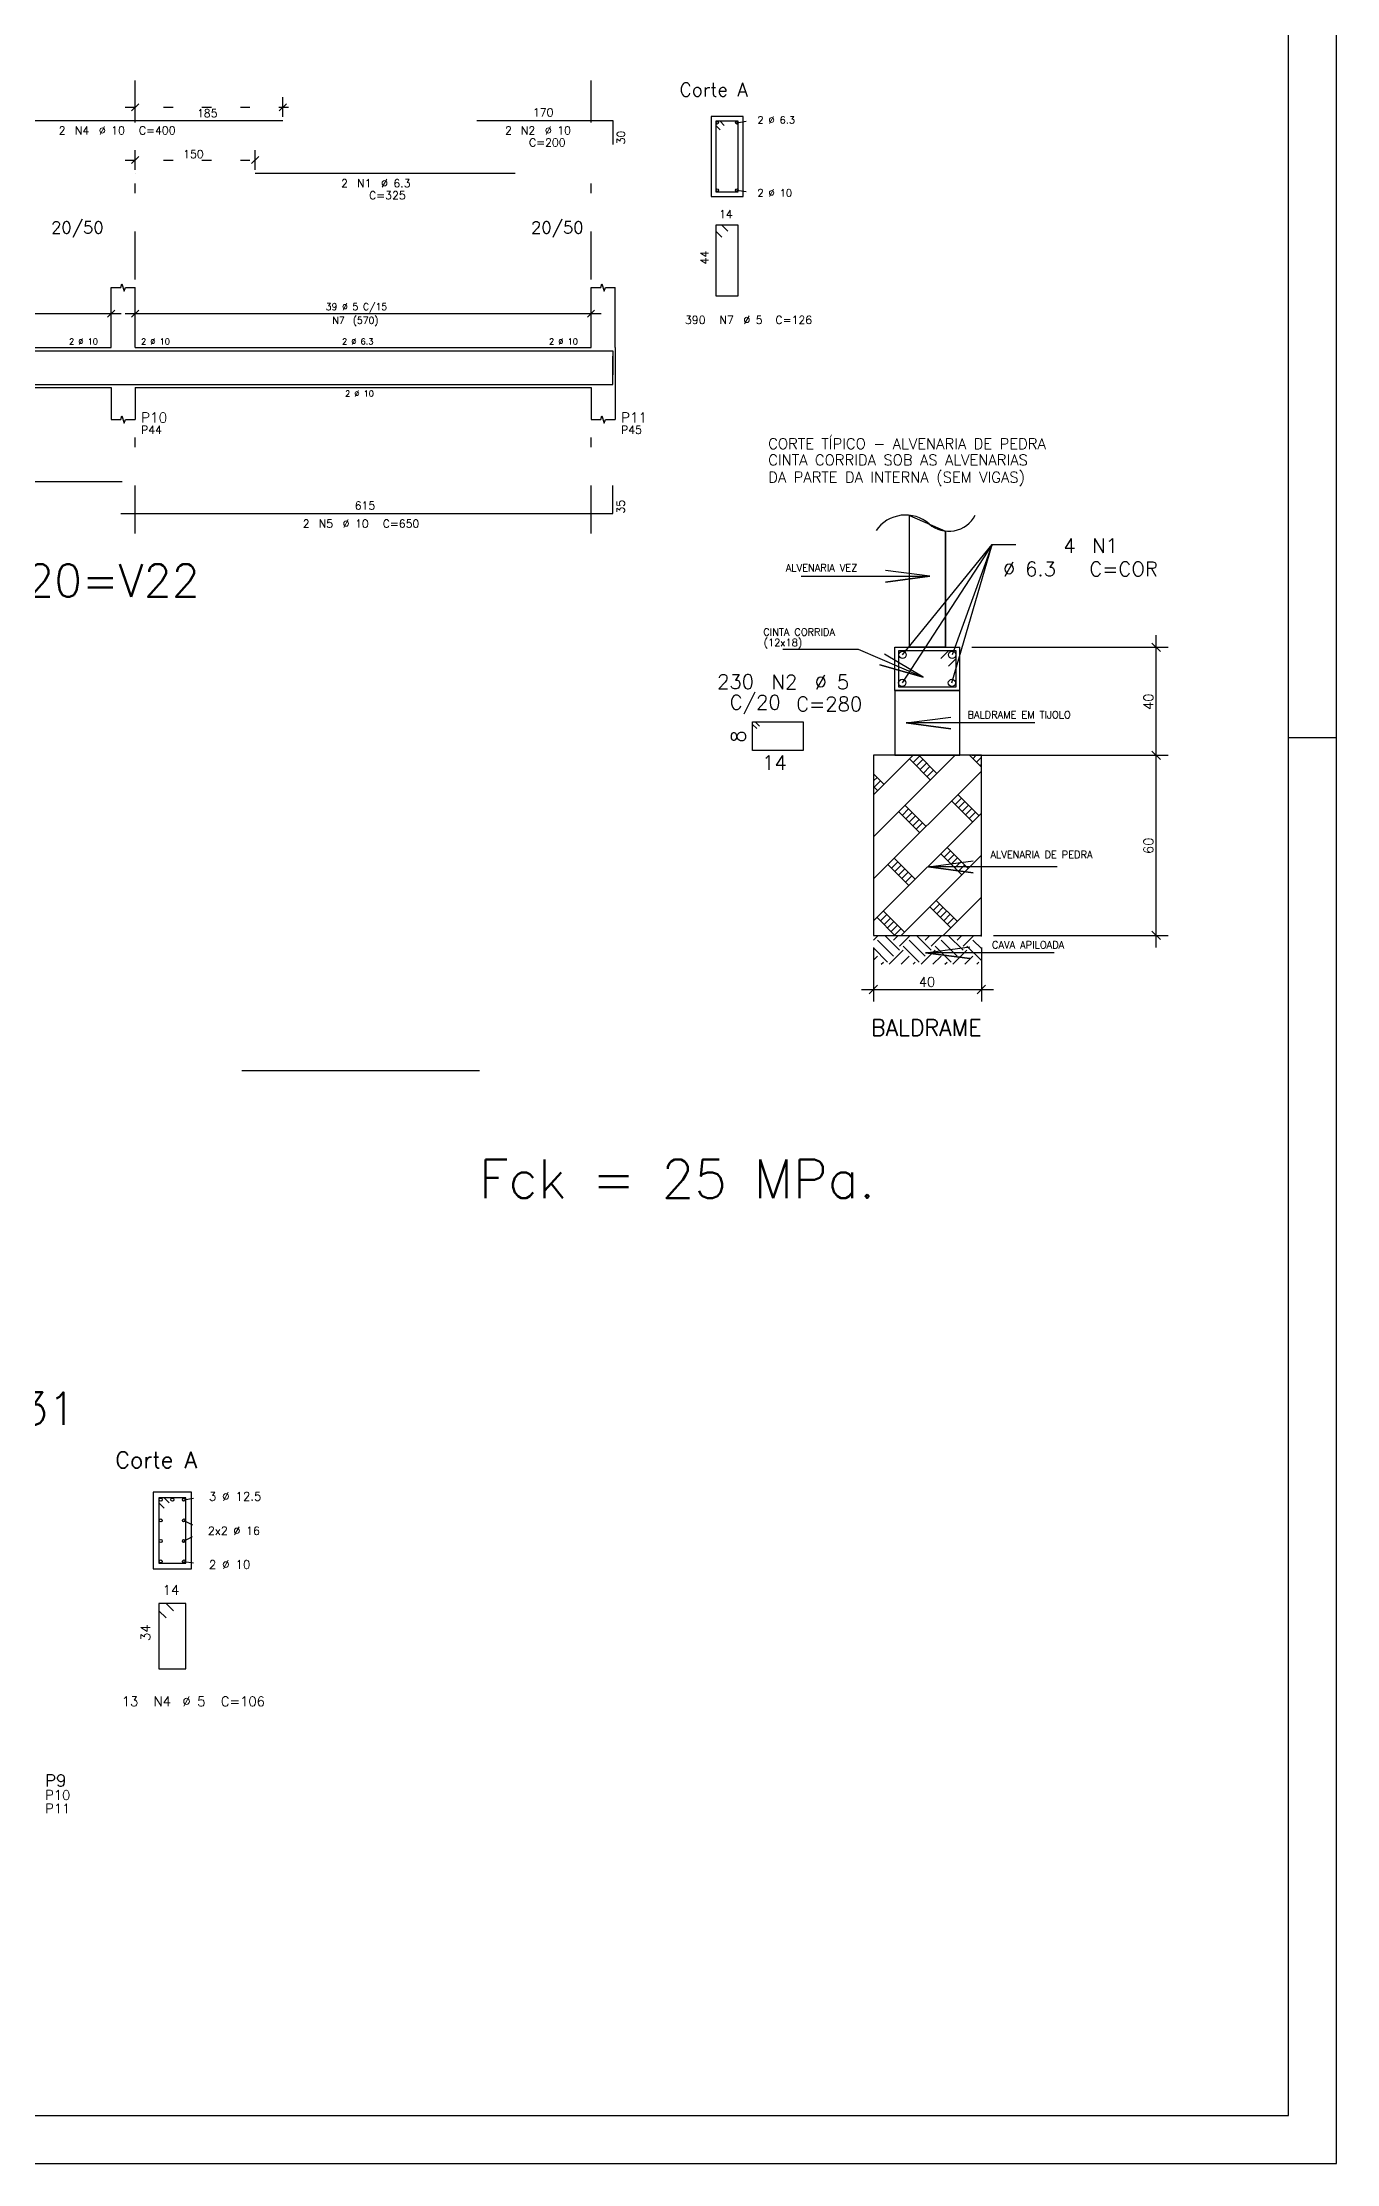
# Model space of a CAD drawing. Extents: x 797 to 1056, y -75 to 15.
# Drawn here: x 954.03 to 967.51, y -26.56 to -4.48 of the extents above; entities that cross this region are included whole.
import ezdxf

# ---------------------------------------------------------------- set-up
doc = ezdxf.new("R2010")
doc.units = 0
doc.header["$MEASUREMENT"] = 0
doc.linetypes.add('ESTILO_TQS_0002', pattern=[0.4, 0.1, -0.3])
doc.linetypes.add('ESTILO_TQS_0003', pattern=[1.5, 0.5, -0.4, 0.1, -0.5])
for name, color, linetype in [('06', 6, 'CONTINUOUS'), ('1', 2, 'CONTINUOUS'), ('13', 13, 'CONTINUOUS'), ('2', 4, 'CONTINUOUS'), ('3', 8, 'CONTINUOUS'), ('4', 1, 'CONTINUOUS'), ('5', 5, 'CONTINUOUS'), ('CERCADURA', 7, 'CONTINUOUS')]:
    doc.layers.add(name, color=color, linetype=linetype)
doc.styles.get("Standard").update_dxf_attribs({"font": 'ROMANS.SHX'})

msp = doc.modelspace()

# ---------------------------------------------------------------- linework, layer by layer
at = {"layer": '06'}
for p, q in [((967.01, -26.063), (967.01, 14.987)), ((909.31, -26.063), (967.01, -26.063))]:
    msp.add_line(p, q, dxfattribs=at)
at = {"layer": '1', "linetype": 'Continuous'}
for p, q in [((961.326, -5.246), (960.993, -5.246)), ((960.993, -5.246), (960.993, -6.08)), ((961.326, -6.08), (961.326, -5.246)), ((960.993, -6.08), (961.326, -6.08)), ((954.743, -7.653), (954.743, -7.028)), ((954.993, -7.653), (954.993, -7.028)), ((959.743, -7.653), (959.743, -7.028)), ((959.993, -7.653), (959.993, -7.028)), ((949.993, -7.653), (954.743, -7.653)), ((954.993, -7.653), (959.743, -7.653)), ((959.993, -7.653), (959.993, -8.069)), ((949.993, -8.069), (954.743, -8.069)), ((954.743, -8.069), (954.743, -8.403)), ((954.993, -8.069), (959.743, -8.069)), ((954.993, -8.069), (954.993, -8.403)), ((959.743, -8.069), (959.743, -8.403)), ((959.993, -8.069), (959.993, -8.403)), ((963.059, -10.774), (963.059, -9.401)), ((963.923, -9.702), (962.984, -11.145)), ((962.988, -10.853), (963.923, -9.702)), ((963.434, -10.774), (963.434, -9.564)), ((963.502, -11.145), (963.923, -9.702)), ((963.923, -9.702), (963.505, -10.853)), ((963.923, -9.702), (964.169, -9.702)), ((962.909, -11.224), (962.909, -10.774)), ((962.909, -10.774), (963.584, -10.774)), ((963.584, -11.224), (963.584, -10.774)), ((962.909, -11.224), (962.909, -11.899)), ((962.686, -11.899), (962.684, -13.774)), ((962.686, -12.749), (963.536, -11.899)), ((962.686, -12.311), (963.099, -11.899)), ((963.097, -11.973), (963.164, -11.907)), ((963.346, -12.089), (963.156, -11.899)), ((963.809, -12.022), (963.686, -11.899)), ((963.72, -11.934), (963.755, -11.899)), ((963.757, -11.97), (963.809, -11.918)), ((962.686, -13.186), (963.809, -12.064)), ((962.796, -12.202), (962.686, -12.093)), ((962.686, -12.093), (962.686, -12.093)), ((962.686, -12.166), (962.723, -12.129)), ((963.28, -12.156), (963.061, -11.937)), ((963.134, -12.01), (963.2, -11.943)), ((963.17, -12.046), (963.237, -11.98)), ((963.207, -12.083), (963.273, -12.016)), ((963.243, -12.119), (963.309, -12.053)), ((963.793, -12.006), (963.809, -11.991)), ((962.729, -12.268), (962.686, -12.225)), ((962.693, -12.232), (962.759, -12.166)), ((963.535, -12.411), (963.601, -12.345)), ((963.783, -12.527), (963.565, -12.308)), ((962.686, -13.624), (963.809, -12.501)), ((963.167, -12.706), (962.948, -12.487)), ((962.985, -12.524), (963.051, -12.457)), ((963.233, -12.64), (963.014, -12.421)), ((963.021, -12.56), (963.087, -12.494)), ((963.058, -12.596), (963.124, -12.53)), ((963.094, -12.633), (963.16, -12.567)), ((963.717, -12.593), (963.498, -12.374)), ((963.571, -12.447), (963.638, -12.381)), ((963.608, -12.484), (963.674, -12.417)), ((963.644, -12.52), (963.711, -12.454)), ((963.681, -12.557), (963.747, -12.49)), ((963.809, -12.552), (963.809, -12.552)), ((963.13, -12.669), (963.197, -12.603)), ((963.809, -12.685), (963.809, -12.685)), ((962.872, -13.074), (962.938, -13.007)), ((963.121, -13.19), (962.902, -12.971)), ((962.974, -13.774), (963.809, -12.939)), ((963.604, -13.143), (963.386, -12.925)), ((963.422, -12.961), (963.488, -12.895)), ((963.671, -13.077), (963.452, -12.858)), ((963.459, -12.998), (963.525, -12.931)), ((963.495, -13.034), (963.561, -12.968)), ((963.532, -13.07), (963.598, -13.004)), ((963.054, -13.256), (962.835, -13.037)), ((962.908, -13.11), (962.975, -13.044)), ((962.945, -13.147), (963.011, -13.08)), ((962.981, -13.183), (963.048, -13.117)), ((963.018, -13.22), (963.084, -13.153)), ((963.568, -13.107), (963.634, -13.041)), ((963.809, -13.215), (963.809, -13.215)), ((963.309, -13.511), (963.376, -13.445)), ((963.558, -13.627), (963.339, -13.409)), ((963.411, -13.774), (963.809, -13.376)), ((963.809, -13.348), (963.809, -13.348)), ((962.909, -13.774), (962.723, -13.587)), ((962.759, -13.624), (962.826, -13.558)), ((963.008, -13.74), (962.789, -13.521)), ((962.796, -13.66), (962.862, -13.594)), ((962.832, -13.697), (962.898, -13.631)), ((962.869, -13.733), (962.935, -13.667)), ((963.492, -13.694), (963.273, -13.475)), ((963.346, -13.548), (963.412, -13.481)), ((963.382, -13.584), (963.449, -13.518)), ((963.419, -13.621), (963.485, -13.554)), ((963.455, -13.657), (963.522, -13.591)), ((962.684, -13.825), (962.735, -13.774)), ((962.831, -14.052), (962.684, -13.905)), ((962.684, -13.908), (962.684, -13.908)), ((962.893, -13.989), (962.727, -13.824)), ((962.955, -13.927), (962.802, -13.774)), ((962.893, -13.824), (962.942, -13.774)), ((962.905, -13.77), (962.971, -13.704)), ((962.955, -13.886), (963.066, -13.774)), ((963.162, -14.052), (962.996, -13.886)), ((963.042, -13.774), (963.042, -13.774)), ((963.224, -13.989), (963.058, -13.824)), ((963.286, -13.927), (963.133, -13.774)), ((963.224, -13.824), (963.274, -13.774)), ((963.286, -13.886), (963.398, -13.774)), ((963.493, -14.052), (963.328, -13.886)), ((963.556, -13.989), (963.39, -13.824)), ((963.618, -13.927), (963.465, -13.774)), ((963.556, -13.824), (963.605, -13.774)), ((963.572, -13.774), (963.572, -13.774)), ((963.618, -13.886), (963.729, -13.774)), ((963.809, -14.036), (963.659, -13.886)), ((963.705, -13.774), (963.705, -13.774)), ((963.809, -13.911), (963.721, -13.824)), ((963.809, -13.787), (963.796, -13.774)), ((962.684, -14.032), (962.727, -13.989)), ((962.766, -14.074), (962.789, -14.052)), ((962.77, -14.074), (962.77, -14.074)), ((962.849, -14.074), (962.996, -13.927)), ((962.853, -14.074), (962.853, -14.074)), ((962.974, -14.074), (963.058, -13.989)), ((962.977, -14.074), (962.977, -14.074)), ((963.098, -14.074), (963.121, -14.052)), ((963.102, -14.074), (963.102, -14.074)), ((963.181, -14.074), (963.328, -13.927)), ((963.185, -14.074), (963.185, -14.074)), ((963.305, -14.074), (963.39, -13.989)), ((963.309, -14.074), (963.309, -14.074)), ((963.429, -14.074), (963.452, -14.052)), ((963.433, -14.074), (963.433, -14.074)), ((963.512, -14.074), (963.659, -13.927)), ((963.516, -14.074), (963.516, -14.074)), ((963.637, -14.074), (963.721, -13.989)), ((963.64, -14.074), (963.64, -14.074)), ((963.761, -14.074), (963.783, -14.052)), ((963.765, -14.074), (963.765, -14.074)), ((955.581, -19.571), (955.181, -19.571)), ((955.181, -19.571), (955.181, -20.371)), ((955.581, -20.371), (955.581, -19.571)), ((955.181, -20.371), (955.581, -20.371))]:
    msp.add_line(p, q, dxfattribs=at)
for points in [[(954.743, -7.028), (954.843, -7.028), (954.855, -6.99), (954.88, -7.065), (954.893, -7.028), (954.993, -7.028)], [(959.743, -7.028), (959.843, -7.028), (959.855, -6.99), (959.88, -7.065), (959.893, -7.028), (959.993, -7.028)], [(954.743, -8.403), (954.843, -8.403), (954.855, -8.365), (954.88, -8.44), (954.893, -8.403), (954.993, -8.403)], [(959.743, -8.403), (959.843, -8.403), (959.855, -8.365), (959.88, -8.44), (959.893, -8.403), (959.993, -8.403)], [(963.059, -9.401), (963.434, -9.564), (963.434, -10.774), (963.059, -10.774)], [(961.932, -10.035), (963.274, -10.035), (962.809, -10.096), (963.274, -10.035), (962.809, -9.974)], [(961.741, -10.793), (962.526, -10.793), (963.202, -11.084), (962.751, -10.956), (963.202, -11.084), (962.799, -10.844)], [(962.909, -11.899), (963.586, -11.899), (963.584, -11.224), (962.909, -11.224)], [(962.909, -11.224), (963.584, -11.224), (962.909, -11.224)], [(964.367, -11.561), (963.026, -11.561), (963.49, -11.622), (963.026, -11.561), (963.49, -11.5)], [(962.684, -13.774), (963.809, -13.774), (963.811, -11.899), (962.686, -11.899)], [(964.6, -13.06), (963.258, -13.06), (963.723, -13.122), (963.258, -13.06), (963.723, -12.999)], [(964.567, -13.954), (963.226, -13.954), (963.69, -14.015), (963.226, -13.954), (963.69, -13.893)]]:
    msp.add_lwpolyline(points, dxfattribs=at)
for centre, radius, start, end in [((963.019, -9.77), 0.373, 48.8412, 145.3975), ((963.469, -9.256), 0.31, 228.8413, 332.7235)]:
    msp.add_arc(centre, radius, start, end, dxfattribs=at)
at = {"layer": '13', "linetype": 'Continuous'}
for centre, radius in [((961.058, -5.312), 0.0133), ((961.261, -5.312), 0.0133), ((961.058, -6.014), 0.0133), ((961.261, -6.014), 0.0133), ((962.988, -10.853), 0.0375), ((963.505, -10.853), 0.0375), ((962.984, -11.145), 0.0375), ((963.502, -11.145), 0.0375), ((955.259, -19.65), 0.016), ((955.381, -19.65), 0.016), ((955.502, -19.65), 0.016), ((955.259, -19.866), 0.016), ((955.502, -19.866), 0.016), ((955.259, -20.081), 0.016), ((955.502, -20.081), 0.016), ((955.259, -20.293), 0.016), ((955.502, -20.293), 0.016)]:
    msp.add_circle(centre, radius, dxfattribs=at)
at = {"layer": '2', "linetype": 'Continuous'}
for p, q in [((954.993, -5.251), (954.993, -5.046)), ((956.532, -5.251), (956.532, -5.046)), ((954.956, -5.187), (955.03, -5.114)), ((954.993, -5.292), (954.993, -5.292)), ((956.495, -5.187), (956.569, -5.114)), ((956.532, -5.292), (956.532, -5.292)), ((954.956, -5.737), (955.03, -5.664)), ((954.993, -5.801), (954.993, -5.596)), ((956.206, -5.737), (956.28, -5.664)), ((956.243, -5.801), (956.243, -5.596)), ((954.993, -5.842), (954.993, -5.842)), ((956.243, -5.842), (956.243, -5.842)), ((954.706, -7.335), (954.78, -7.262)), ((954.743, -7.365), (954.743, -7.194)), ((954.956, -7.335), (955.03, -7.262)), ((954.993, -7.365), (954.993, -7.194)), ((959.706, -7.335), (959.78, -7.262)), ((959.743, -7.365), (959.743, -7.194)), ((949.889, -7.298), (954.847, -7.298)), ((954.743, -7.407), (954.743, -7.407)), ((954.889, -7.298), (959.847, -7.298)), ((954.993, -7.407), (954.993, -7.407)), ((959.743, -7.407), (959.743, -7.407)), ((953.198, -7.686), (956.532, -7.686)), ((956.243, -7.686), (958.951, -7.686)), ((958.554, -7.686), (959.971, -7.686)), ((959.971, -7.686), (959.971, -7.936)), ((959.968, -8.036), (959.968, -7.744)), ((949.859, -8.036), (954.859, -8.036)), ((954.843, -8.036), (959.968, -8.036)), ((963.584, -10.774), (963.584, -10.774)), ((963.709, -10.774), (965.755, -10.774)), ((965.674, -10.818), (965.586, -10.73)), ((965.63, -12.024), (965.63, -10.649)), ((963.586, -11.899), (963.586, -11.899)), ((963.711, -11.899), (965.755, -11.899)), ((963.811, -11.899), (963.811, -11.899)), ((963.936, -11.899), (965.755, -11.899)), ((965.674, -11.943), (965.586, -11.855)), ((965.674, -11.943), (965.586, -11.855)), ((965.63, -13.899), (965.63, -11.774)), ((962.684, -13.774), (962.684, -13.774)), ((962.684, -13.899), (962.684, -14.463)), ((963.809, -13.774), (963.809, -13.774)), ((963.809, -13.774), (963.809, -13.774)), ((963.809, -13.899), (963.809, -14.463)), ((963.934, -13.774), (965.755, -13.774)), ((965.674, -13.818), (965.586, -13.73)), ((962.559, -14.338), (963.934, -14.338)), ((962.64, -14.382), (962.728, -14.294)), ((963.765, -14.382), (963.853, -14.294))]:
    msp.add_line(p, q, dxfattribs=at)
at = {"layer": '2', "linetype": 'ESTILO_TQS_0002'}
for p, q in [((954.889, -5.151), (956.636, -5.151)), ((954.889, -5.701), (956.347, -5.701))]:
    msp.add_line(p, q, dxfattribs=at)
at = {"layer": '2', "linetype": 'Continuous'}
for points in [[(961.131, -5.341), (961.087, -5.296), (961.043, -5.296), (961.043, -6.03), (961.276, -6.03), (961.276, -5.296), (961.043, -5.296), (961.043, -5.341), (961.087, -5.385)], [(963.467, -10.971), (963.547, -10.891), (963.547, -10.812), (962.947, -10.812), (962.947, -11.187), (963.547, -11.187), (963.547, -10.812), (963.467, -10.812), (963.387, -10.891)], [(955.347, -19.684), (955.294, -19.631), (955.241, -19.631), (955.241, -20.311), (955.521, -20.311), (955.521, -19.631), (955.241, -19.631), (955.241, -19.684), (955.294, -19.737)]]:
    msp.add_lwpolyline(points, dxfattribs=at)
at = {"layer": '3', "linetype": 'ESTILO_TQS_0003'}
for p, q in [((954.993, -5.308), (954.993, -4.871)), ((959.743, -5.308), (959.743, -4.871)), ((954.993, -6.944), (954.993, -5.643)), ((959.743, -6.944), (959.743, -5.643)), ((954.993, -9.59), (954.993, -8.569)), ((959.743, -9.59), (959.743, -8.569))]:
    msp.add_line(p, q, dxfattribs=at)
at = {"layer": '3', "linetype": 'ESTILO_TQS_0002'}
for p, q in [((961.261, -5.312), (961.439, -5.284)), ((961.261, -6.014), (961.439, -6.042)), ((955.502, -19.65), (955.716, -19.616)), ((955.502, -19.866), (955.708, -19.974)), ((955.502, -20.081), (955.708, -19.974)), ((955.502, -20.293), (955.716, -20.326))]:
    msp.add_line(p, q, dxfattribs=at)
at = {"layer": '4', "linetype": 'Continuous'}
for p, q in [((953.198, -5.288), (956.532, -5.288)), ((958.554, -5.288), (959.971, -5.288)), ((959.971, -5.288), (959.971, -5.538)), ((956.243, -5.838), (958.951, -5.838)), ((949.859, -9.048), (954.859, -9.048)), ((959.968, -9.382), (959.968, -9.09)), ((954.843, -9.382), (959.968, -9.382)), ((961.426, -11.577), (961.469, -11.62)), ((961.452, -11.55), (961.496, -11.594)), ((961.951, -11.55), (961.951, -11.85))]:
    msp.add_line(p, q, dxfattribs=at)
for points in [[(961.168, -6.442), (961.105, -6.38), (961.043, -6.38), (961.043, -7.113), (961.276, -7.113), (961.276, -6.38), (961.043, -6.38), (961.043, -6.442), (961.105, -6.505)], [(961.951, -11.85), (961.426, -11.85), (961.426, -11.55), (961.951, -11.55)], [(955.391, -20.806), (955.316, -20.731), (955.241, -20.731), (955.241, -21.411), (955.521, -21.411), (955.521, -20.731), (955.241, -20.731), (955.241, -20.806), (955.316, -20.881)]]:
    msp.add_lwpolyline(points, dxfattribs=at)
at = {"layer": '5', "linetype": 'Continuous'}
msp.add_line((958.582, -15.186), (956.104, -15.186), dxfattribs=at)
at = {"layer": 'CERCADURA'}
for p, q in [((967.51, -26.563), (967.51, 15.487)), ((967.01, -11.713), (967.51, -11.713)), ((908.06, -26.563), (967.51, -26.563))]:
    msp.add_line(p, q, dxfattribs=at)

# ---------------------------------------------------------------- texts
at = {"layer": '1', "linetype": 'Continuous'}
for s, height, p in [('Corte A', 0.1417, (960.664, -5.038)), ('170', 0.0833, (959.137, -5.246)), ('2', 0.0833, (954.198, -5.434)), ('N4', 0.0833, (954.365, -5.434)), ('%%c 10', 0.0833, (954.615, -5.434)), ('C=400', 0.0833, (955.032, -5.434)), ('2', 0.0833, (958.846, -5.434)), ('N2', 0.0833, (959.012, -5.434)), ('C=200', 0.0833, (959.096, -5.559)), ('%%c 10', 0.0833, (959.262, -5.434)), ('2', 0.0833, (957.139, -5.984)), ('N1', 0.0833, (957.305, -5.984)), ('%%c 6.3', 0.0833, (957.555, -5.984)), ('C=325', 0.0833, (957.43, -6.109)), ('20/50', 0.125, (954.118, -6.465)), ('20/50', 0.125, (959.118, -6.465)), (' 390', 0.0833, (960.664, -7.407)), ('N7', 0.0833, (961.08, -7.407)), ('%%c 5', 0.0833, (961.33, -7.407)), ('C=126', 0.0833, (961.664, -7.407)), ('2 %%c 10', 0.0625, (954.305, -7.621)), ('2 %%c 10', 0.0625, (955.055, -7.621)), ('2 %%c 6.3', 0.0625, (957.149, -7.621)), ('2 %%c 10', 0.0625, (959.305, -7.621)), ('2 %%c 10', 0.0625, (957.18, -8.163)), ('P10', 0.1042, (955.055, -8.434)), ('P11', 0.1042, (960.055, -8.434)), ('P44', 0.0833, (955.055, -8.551)), ('P45', 0.0833, (960.055, -8.551)), ('615', 0.0833, (957.28, -9.34)), ('2', 0.0833, (956.739, -9.528)), ('N5', 0.0833, (956.905, -9.528)), ('%%c 10', 0.0833, (957.155, -9.528)), ('C=650', 0.0833, (957.572, -9.528)), ('4', 0.15, (964.662, -9.791)), ('N1', 0.15, (964.962, -9.791)), ('ALVENARIA VEZ', 0.075, (961.772, -9.984)), ('%%c 6.3', 0.15, (964.034, -10.033)), ('C=COR', 0.15, (964.934, -10.033)), ('CINTA CORRIDA', 0.075, (961.536, -10.653)), ('(12x18)', 0.075, (961.541, -10.762)), (' 230', 0.15, (960.953, -11.208)), ('C/20', 0.15, (961.186, -11.421)), ('N2', 0.15, (961.622, -11.211)), ('%%c 5', 0.15, (962.072, -11.211)), ('C=280', 0.15, (961.88, -11.439)), ('BALDRAME EM TIJOLO', 0.075, (963.664, -11.514)), ('ALVENARIA DE PEDRA', 0.075, (963.904, -12.97)), ('CAVA APILOADA', 0.075, (963.92, -13.91)), ('BALDRAME', 0.1688, (962.66, -14.819)), ('Corte A', 0.17, (954.786, -19.321)), (' 13', 0.1, (954.786, -21.8)), ('N4', 0.1, (955.186, -21.8)), ('%%c 5', 0.1, (955.486, -21.8)), ('C=106', 0.1, (955.886, -21.8)), ('P9', 0.125, (954.056, -22.636)), ('P10', 0.1, (954.056, -22.776)), ('P11', 0.1, (954.056, -22.916))]:
    msp.add_text(s, height=height, dxfattribs=at).set_placement(p)
for s, p in [('30', (960.096, -5.538)), ('35', (960.093, -9.382))]:
    msp.add_text(s, height=0.0833, rotation=90, dxfattribs=at).set_placement(p)
at = {"layer": '1', "color": 5, "linetype": 'Continuous'}
for s, p in [('CORTE TÍPICO - ALVENARIA DE PEDRA', (961.588, -8.711)), ('CINTA CORRIDA SOB AS ALVENARIAS', (961.588, -8.879)), ('DA PARTE DA INTERNA (SEM VIGAS)', (961.588, -9.059))]:
    msp.add_text(s, height=0.1125, dxfattribs=at).set_placement(p)
at = {"layer": '2', "linetype": 'Continuous'}
for s, height, p in [('185', 0.0833, (955.637, -5.255)), ('2 %%c 6.3', 0.075, (961.476, -5.321)), ('150', 0.0833, (955.493, -5.68)), ('2 %%c 10', 0.075, (961.476, -6.08)), ('14', 0.0833, (961.076, -6.305)), ('39 %%c 5 C/15', 0.07083, (956.978, -7.263)), ('N7', 0.0708, (957.049, -7.405)), ('(570)', 0.0708, (957.261, -7.405)), ('14', 0.15, (961.524, -12.051)), ('40', 0.1, (963.157, -14.308)), ('3 %%c 12.5', 0.09, (955.761, -19.661)), ('2x2 %%c 16', 0.085, (955.751, -20.016)), ('2 %%c 10', 0.09, (955.761, -20.371)), ('14', 0.1, (955.281, -20.641))]:
    msp.add_text(s, height=height, dxfattribs=at).set_placement(p)
for s, height, p in [('44', 0.0833, (960.968, -6.788)), ('40', 0.1, (965.6, -11.427)), ('8', 0.15, (961.351, -11.768)), ('60', 0.1, (965.6, -12.927)), ('34', 0.1, (955.151, -21.121))]:
    msp.add_text(s, height=height, rotation=90, dxfattribs=at).set_placement(p)
at = {"layer": '5', "linetype": 'Continuous'}
for s, p in [('V8=V10=V12=V14=V16=V18=V20=V22', (946.543, -10.249)), ('V26=V28=V31', (951.086, -18.871))]:
    msp.add_text(s, height=0.34, dxfattribs=at).set_placement(p)
at = {"layer": '5', "linetype": 'Continuous', "insert": (958.573, -16.109), "char_height": 0.4, "width": 8.13233, "attachment_point": 1}
msp.add_mtext('Fck = 25 MPa.', dxfattribs=at)

doc.saveas('drawing.dxf')
